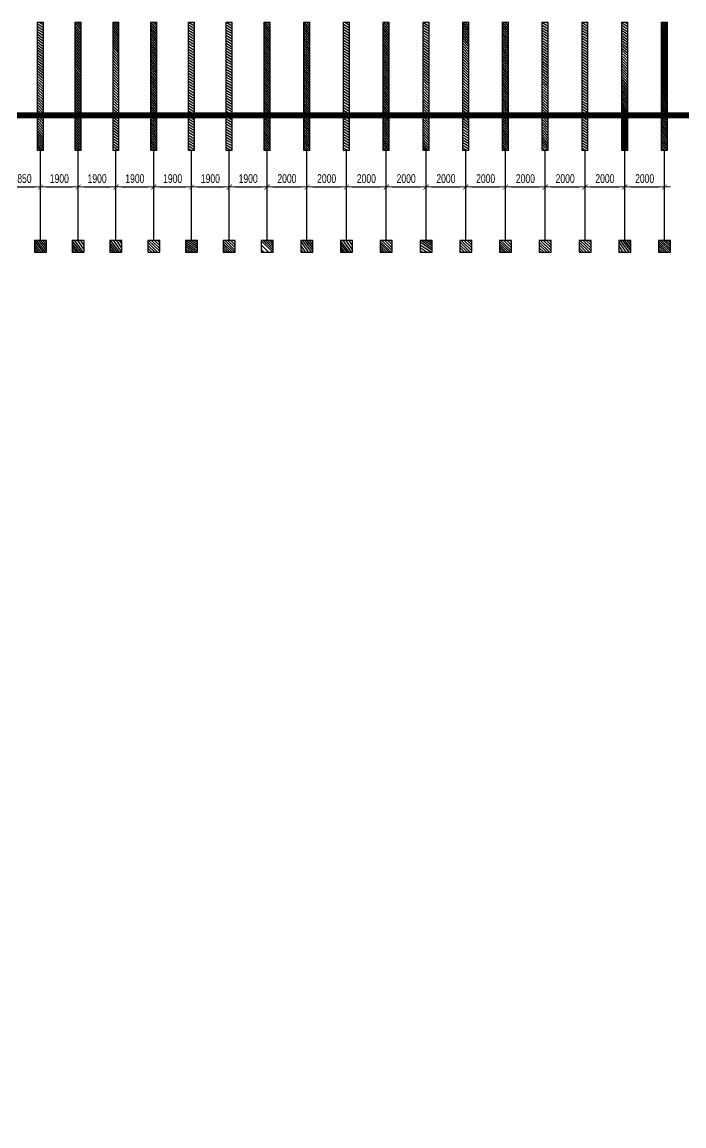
# Model space of a CAD drawing. Header units: millimetres. Extents: x -10588 to 227988, y -10588 to 100488.
# Drawn here: x 143375 to 176677, y 44950 to 100488 of the extents above; entities that cross this region are included whole.
import ezdxf

# ---------------------------------------------------------------- set-up
doc = ezdxf.new("R2010")
doc.units = ezdxf.units.MM
doc.linetypes.add('X-SITE$0$ACAD_ISO05W100', pattern=[33, 24, -3, 0, -3, 0, -3])
doc.layers.get('0').update_dxf_attribs({"lineweight": 20})
doc.layers.get('Defpoints').update_dxf_attribs({"color": 151, "lineweight": 9})
for name, color, linetype, lineweight in [('@@hatch - giaothong', 253, 'Continuous', 9), ('Landscape$0$A-HATCH', 252, 'Continuous', 18), ('NDC_S_DIM', 1, 'Continuous', 15)]:
    doc.layers.add(name, color=color, linetype=linetype, lineweight=lineweight)
doc.layers.add('A-SYM', color=7, linetype='Continuous')
doc.layers.add('X-SITE$0$A-SITE', color=2, linetype='X-SITE$0$ACAD_ISO05W100')
doc.styles.add('NDC_DIM', font='', dxfattribs={"width": 0.75})
doc.styles.get('NDC_DIM').set_extended_font_data('Dotum')
doc.dimstyles.new('NDC_dim_200', dxfattribs={"dimscale": 200, "dimtxt": 2.2, "dimasz": 1.5, "dimexe": 1.5, "dimexo": 2.5, "dimgap": 1, "dimtad": 1, "dimdec": 0, "dimzin": 0, "dimdsep": 46, "dimtxsty": 'NDC_DIM', "dimblk": 'DIMMARK', "dimcen": 0.09, "dimdle": 1.2, "dimclrd": 1, "dimclre": 1, "dimclrt": 3, "dimadec": 0, "dimazin": 0, "dimtfac": 1, "dimtdec": 0, "dimtix": 1, "dimtofl": 0, "dimtmove": 0, "dimatfit": 3, "dimfxl": 6, "dimfxlon": 1, "dimtolj": 1, "dimtzin": 0, "dimarcsym": 0})

# ---------------------------------------------------------------- blocks, each defined once
blk = doc.blocks.new('X-SITE')
at = {"layer": 'X-SITE$0$A-SITE', "const_width": 300}
blk.add_lwpolyline([(263891.6972274575, 94374.2868733796), (233890.9167651925, 124374.1597342881), (41048.81672237301, 124371.2061076554), (41031.4772981205, 26050.13213352286), (263893.9970330987, 26073.53728202902)], close=True, dxfattribs=at)
blk = doc.blocks.new('Neo_Samwoo')
at = {"layer": '@@hatch - giaothong', "lineweight": -3, "transparency": 33554559}
h = blk.add_hatch(dxfattribs=at)
h.set_pattern_fill('ANSI31', color=3, scale=750.0000000000002, angle=90.00000000000001)
h.set_pattern_definition([(135, (1742590341.413357, -434066229.3020579), (-66.29126073623884, -66.29126073623887), [])])
h.paths.add_polyline_path([(-302.44442273397, 0), (-302.44442273397, -584.009388985578), (302.44442273397, -584.009388985578), (302.44442273397, 0)])
h.paths.add_polyline_path([(150.0000001396984, 10987.54396887041), (-150.0000001396984, 10987.54396887041), (-150.0000001396984, 4527.282461116556), (150.0000001396984, 4527.282461116556)])
at = {"layer": 'Landscape$0$A-HATCH', "color": 1, "lineweight": -3}
for p, q in [((-150.0000001396984, 4527.282461116556), (-150.0000001396984, 10987.54396887041)), ((-150.0000001396984, 10987.54396887041), (150.0000001396984, 10987.54396887041)), ((150.0000001396984, 4527.282461116556), (150.0000001396984, 10987.54396887041)), ((150.0000001396984, 4527.282461116556), (-150.0000001396984, 4527.282461116556)), ((0, 0), (3.492459654808044e-07, 4527.282461116556)), ((302.44442273397, 0), (-302.44442273397, 0)), ((-302.44442273397, 0), (-302.44442273397, -584.009388985578)), ((302.44442273397, -584.009388985578), (302.44442273397, 0)), ((-302.44442273397, -584.009388985578), (302.44442273397, -584.009388985578))]:
    blk.add_line(p, q, dxfattribs=at)
blk = doc.blocks.new('DIMMARK')
at = {"layer": 'NDC_S_DIM', "color": 1}
blk.add_line((-1.5, 0), (1, 0), dxfattribs=at)
at = {"layer": 'NDC_S_DIM', "color": 2, "const_width": 0.1}
blk.add_lwpolyline([(-0.4242640687119285, -0.4242640687119285), (0.4242640687119285, 0.4242640687119285)], dxfattribs=at)
blk = doc.blocks.new('*D2675')
at = {"layer": 'Defpoints', "color": 0, "transparency": 16777216}
for p in [(142450.0000008355, 91763.64122208598), (144300.0000008355, 92190.67635541197), (144300.0000008355, 91763.64122194328)]:
    blk.add_point(p, dxfattribs=at)
at = {"layer": 'NDC_S_DIM', "color": 1, "lineweight": -2, "transparency": 16777216}
for p, q in [((142450.0000008355, 92190.67635541197), (142450.0000008355, 92490.67635541197)), ((144300.0000008355, 92190.67635541197), (144300.0000008355, 92490.67635541197)), ((142750.0000008355, 92190.67635541197), (144000.0000008355, 92190.67635541197))]:
    blk.add_line(p, q, dxfattribs=at)
at = {"layer": 'NDC_S_DIM', "color": 1, "lineweight": -2, "transparency": 16777216, "xscale": 300, "yscale": 300, "zscale": 300, "rotation": 180}
blk.add_blockref('DIMMARK', (142450.0000008355, 92190.67635541197), dxfattribs=at)
at = {"layer": 'NDC_S_DIM', "color": 1, "lineweight": -2, "transparency": 16777216, "xscale": 300, "yscale": 300, "zscale": 300}
blk.add_blockref('DIMMARK', (144300.0000008355, 92190.67635541197), dxfattribs=at)
at = {"layer": 'NDC_S_DIM', "color": 3, "transparency": 16777216, "insert": (143375.0000008355, 92610.67635541197), "char_height": 440.0000000000001, "attachment_point": 5, "style": 'NDC_DIM'}
blk.add_mtext('\\A1;1850', dxfattribs=at)
blk = doc.blocks.new('*D2640')
at = {"layer": 'Defpoints', "color": 0, "transparency": 16777216}
for p in [(144300.0000008355, 91763.64122194328), (146200.0000008355, 92190.67635541197), (146200.0000008355, 91763.64122179669)]:
    blk.add_point(p, dxfattribs=at)
at = {"layer": 'NDC_S_DIM', "color": 1, "lineweight": -2, "transparency": 16777216}
for p, q in [((144300.0000008355, 92190.67635541197), (144300.0000008355, 92490.67635541197)), ((146200.0000008355, 92190.67635541197), (146200.0000008355, 92490.67635541197)), ((144600.0000008355, 92190.67635541197), (145900.0000008355, 92190.67635541197))]:
    blk.add_line(p, q, dxfattribs=at)
at = {"layer": 'NDC_S_DIM', "color": 1, "lineweight": -2, "transparency": 16777216, "xscale": 300, "yscale": 300, "zscale": 300, "rotation": 180}
blk.add_blockref('DIMMARK', (144300.0000008355, 92190.67635541197), dxfattribs=at)
at = {"layer": 'NDC_S_DIM', "color": 1, "lineweight": -2, "transparency": 16777216, "xscale": 300, "yscale": 300, "zscale": 300}
blk.add_blockref('DIMMARK', (146200.0000008355, 92190.67635541197), dxfattribs=at)
at = {"layer": 'NDC_S_DIM', "color": 3, "transparency": 16777216, "insert": (145250.0000008355, 92610.67635541197), "char_height": 440.0000000000001, "attachment_point": 5, "style": 'NDC_DIM'}
blk.add_mtext('\\A1;1900', dxfattribs=at)
blk = doc.blocks.new('*D2641')
at = {"layer": 'Defpoints', "color": 0, "transparency": 16777216}
for p in [(146200.0000008355, 91763.64122179669), (148100.0000008355, 92190.67635541197), (148100.0000008355, 91763.64122165015)]:
    blk.add_point(p, dxfattribs=at)
at = {"layer": 'NDC_S_DIM', "color": 1, "lineweight": -2, "transparency": 16777216}
for p, q in [((146200.0000008355, 92190.67635541197), (146200.0000008355, 92490.67635541197)), ((148100.0000008355, 92190.67635541197), (148100.0000008355, 92490.67635541197)), ((146500.0000008355, 92190.67635541197), (147800.0000008355, 92190.67635541197))]:
    blk.add_line(p, q, dxfattribs=at)
at = {"layer": 'NDC_S_DIM', "color": 1, "lineweight": -2, "transparency": 16777216, "xscale": 300, "yscale": 300, "zscale": 300, "rotation": 180}
blk.add_blockref('DIMMARK', (146200.0000008355, 92190.67635541197), dxfattribs=at)
at = {"layer": 'NDC_S_DIM', "color": 1, "lineweight": -2, "transparency": 16777216, "xscale": 300, "yscale": 300, "zscale": 300}
blk.add_blockref('DIMMARK', (148100.0000008355, 92190.67635541197), dxfattribs=at)
at = {"layer": 'NDC_S_DIM', "color": 3, "transparency": 16777216, "insert": (147150.0000008355, 92610.67635541197), "char_height": 440.0000000000001, "attachment_point": 5, "style": 'NDC_DIM'}
blk.add_mtext('\\A1;1900', dxfattribs=at)
blk = doc.blocks.new('*D2642')
at = {"layer": 'Defpoints', "color": 0, "transparency": 16777216}
for p in [(148100.0000008355, 91763.64122165015), (150000.0000008355, 92190.67635541197), (150000.0000008355, 91763.64122222867)]:
    blk.add_point(p, dxfattribs=at)
at = {"layer": 'NDC_S_DIM', "color": 1, "lineweight": -2, "transparency": 16777216}
for p, q in [((148100.0000008355, 92190.67635541197), (148100.0000008355, 92490.67635541197)), ((150000.0000008355, 92190.67635541197), (150000.0000008355, 92490.67635541197)), ((148400.0000008355, 92190.67635541197), (149700.0000008355, 92190.67635541197))]:
    blk.add_line(p, q, dxfattribs=at)
at = {"layer": 'NDC_S_DIM', "color": 1, "lineweight": -2, "transparency": 16777216, "xscale": 300, "yscale": 300, "zscale": 300, "rotation": 180}
blk.add_blockref('DIMMARK', (148100.0000008355, 92190.67635541197), dxfattribs=at)
at = {"layer": 'NDC_S_DIM', "color": 1, "lineweight": -2, "transparency": 16777216, "xscale": 300, "yscale": 300, "zscale": 300}
blk.add_blockref('DIMMARK', (150000.0000008355, 92190.67635541197), dxfattribs=at)
at = {"layer": 'NDC_S_DIM', "color": 3, "transparency": 16777216, "insert": (149050.0000008355, 92610.67635541197), "char_height": 440.0000000000001, "attachment_point": 5, "style": 'NDC_DIM'}
blk.add_mtext('\\A1;1900', dxfattribs=at)
blk = doc.blocks.new('*D2643')
at = {"layer": 'Defpoints', "color": 0, "transparency": 16777216}
for p in [(150000.0000008355, 91763.64122222867), (151900.0000008355, 92190.67635541197), (151900.0000008355, 91763.6412220744)]:
    blk.add_point(p, dxfattribs=at)
at = {"layer": 'NDC_S_DIM', "color": 1, "lineweight": -2, "transparency": 16777216}
for p, q in [((150000.0000008355, 92190.67635541197), (150000.0000008355, 92490.67635541197)), ((151900.0000008355, 92190.67635541197), (151900.0000008355, 92490.67635541197)), ((150300.0000008355, 92190.67635541197), (151600.0000008355, 92190.67635541197))]:
    blk.add_line(p, q, dxfattribs=at)
at = {"layer": 'NDC_S_DIM', "color": 1, "lineweight": -2, "transparency": 16777216, "xscale": 300, "yscale": 300, "zscale": 300, "rotation": 180}
blk.add_blockref('DIMMARK', (150000.0000008355, 92190.67635541197), dxfattribs=at)
at = {"layer": 'NDC_S_DIM', "color": 1, "lineweight": -2, "transparency": 16777216, "xscale": 300, "yscale": 300, "zscale": 300}
blk.add_blockref('DIMMARK', (151900.0000008355, 92190.67635541197), dxfattribs=at)
at = {"layer": 'NDC_S_DIM', "color": 3, "transparency": 16777216, "insert": (150950.0000008355, 92610.67635541197), "char_height": 440.0000000000001, "attachment_point": 5, "style": 'NDC_DIM'}
blk.add_mtext('\\A1;1900', dxfattribs=at)
blk = doc.blocks.new('*D2644')
at = {"layer": 'Defpoints', "color": 0, "transparency": 16777216}
for p in [(151900.0000008355, 91763.6412220744), (153800.0000008355, 92190.67635541197), (153800.0000008355, 91763.64122192012)]:
    blk.add_point(p, dxfattribs=at)
at = {"layer": 'NDC_S_DIM', "color": 1, "lineweight": -2, "transparency": 16777216}
for p, q in [((151900.0000008355, 92190.67635541197), (151900.0000008355, 92490.67635541197)), ((153800.0000008355, 92190.67635541197), (153800.0000008355, 92490.67635541197)), ((152200.0000008355, 92190.67635541197), (153500.0000008355, 92190.67635541197))]:
    blk.add_line(p, q, dxfattribs=at)
at = {"layer": 'NDC_S_DIM', "color": 1, "lineweight": -2, "transparency": 16777216, "xscale": 300, "yscale": 300, "zscale": 300, "rotation": 180}
blk.add_blockref('DIMMARK', (151900.0000008355, 92190.67635541197), dxfattribs=at)
at = {"layer": 'NDC_S_DIM', "color": 1, "lineweight": -2, "transparency": 16777216, "xscale": 300, "yscale": 300, "zscale": 300}
blk.add_blockref('DIMMARK', (153800.0000008355, 92190.67635541197), dxfattribs=at)
at = {"layer": 'NDC_S_DIM', "color": 3, "transparency": 16777216, "insert": (152850.0000008355, 92610.67635541197), "char_height": 440.0000000000001, "attachment_point": 5, "style": 'NDC_DIM'}
blk.add_mtext('\\A1;1900', dxfattribs=at)
blk = doc.blocks.new('*D2645')
at = {"layer": 'Defpoints', "color": 0, "transparency": 16777216}
for p in [(153800.0000008355, 91763.64122192012), (155700.0000008355, 92190.67635541197), (155700.0000008355, 91763.6412217658)]:
    blk.add_point(p, dxfattribs=at)
at = {"layer": 'NDC_S_DIM', "color": 1, "lineweight": -2, "transparency": 16777216}
for p, q in [((153800.0000008355, 92190.67635541197), (153800.0000008355, 92490.67635541197)), ((155700.0000008355, 92190.67635541197), (155700.0000008355, 92490.67635541197)), ((154100.0000008355, 92190.67635541197), (155400.0000008355, 92190.67635541197))]:
    blk.add_line(p, q, dxfattribs=at)
at = {"layer": 'NDC_S_DIM', "color": 1, "lineweight": -2, "transparency": 16777216, "xscale": 300, "yscale": 300, "zscale": 300, "rotation": 180}
blk.add_blockref('DIMMARK', (153800.0000008355, 92190.67635541197), dxfattribs=at)
at = {"layer": 'NDC_S_DIM', "color": 1, "lineweight": -2, "transparency": 16777216, "xscale": 300, "yscale": 300, "zscale": 300}
blk.add_blockref('DIMMARK', (155700.0000008355, 92190.67635541197), dxfattribs=at)
at = {"layer": 'NDC_S_DIM', "color": 3, "transparency": 16777216, "insert": (154750.0000008355, 92610.67635541197), "char_height": 440.0000000000001, "attachment_point": 5, "style": 'NDC_DIM'}
blk.add_mtext('\\A1;1900', dxfattribs=at)
blk = doc.blocks.new('*D2646')
at = {"layer": 'Defpoints', "color": 0, "transparency": 16777216}
for p in [(155700.0000008355, 91763.6412217658), (157700.0000008356, 92190.67635541197), (157700.0000008356, 91763.64122161153)]:
    blk.add_point(p, dxfattribs=at)
at = {"layer": 'NDC_S_DIM', "color": 1, "lineweight": -2, "transparency": 16777216}
for p, q in [((155700.0000008355, 92190.67635541197), (155700.0000008355, 92490.67635541197)), ((157700.0000008356, 92190.67635541197), (157700.0000008356, 92490.67635541197)), ((156000.0000008355, 92190.67635541197), (157400.0000008356, 92190.67635541197))]:
    blk.add_line(p, q, dxfattribs=at)
at = {"layer": 'NDC_S_DIM', "color": 1, "lineweight": -2, "transparency": 16777216, "xscale": 300, "yscale": 300, "zscale": 300, "rotation": 180}
blk.add_blockref('DIMMARK', (155700.0000008355, 92190.67635541197), dxfattribs=at)
at = {"layer": 'NDC_S_DIM', "color": 1, "lineweight": -2, "transparency": 16777216, "xscale": 300, "yscale": 300, "zscale": 300}
blk.add_blockref('DIMMARK', (157700.0000008356, 92190.67635541197), dxfattribs=at)
at = {"layer": 'NDC_S_DIM', "color": 3, "transparency": 16777216, "insert": (156700.0000008356, 92610.67635541197), "char_height": 440.0000000000001, "attachment_point": 5, "style": 'NDC_DIM'}
blk.add_mtext('\\A1;2000', dxfattribs=at)
blk = doc.blocks.new('*D2647')
at = {"layer": 'Defpoints', "color": 0, "transparency": 16777216}
for p in [(157700.0000008356, 91763.64122161153), (159700.0000008355, 92190.67635541197), (159700.0000008355, 91763.64122145725)]:
    blk.add_point(p, dxfattribs=at)
at = {"layer": 'NDC_S_DIM', "color": 1, "lineweight": -2, "transparency": 16777216}
for p, q in [((157700.0000008356, 92190.67635541197), (157700.0000008356, 92490.67635541197)), ((159700.0000008355, 92190.67635541197), (159700.0000008355, 92490.67635541197)), ((158000.0000008356, 92190.67635541197), (159400.0000008355, 92190.67635541197))]:
    blk.add_line(p, q, dxfattribs=at)
at = {"layer": 'NDC_S_DIM', "color": 1, "lineweight": -2, "transparency": 16777216, "xscale": 300, "yscale": 300, "zscale": 300, "rotation": 180}
blk.add_blockref('DIMMARK', (157700.0000008356, 92190.67635541197), dxfattribs=at)
at = {"layer": 'NDC_S_DIM', "color": 1, "lineweight": -2, "transparency": 16777216, "xscale": 300, "yscale": 300, "zscale": 300}
blk.add_blockref('DIMMARK', (159700.0000008355, 92190.67635541197), dxfattribs=at)
at = {"layer": 'NDC_S_DIM', "color": 3, "transparency": 16777216, "insert": (158700.0000008356, 92610.67635541197), "char_height": 440.0000000000001, "attachment_point": 5, "style": 'NDC_DIM'}
blk.add_mtext('\\A1;2000', dxfattribs=at)
blk = doc.blocks.new('*D2648')
at = {"layer": 'Defpoints', "color": 0, "transparency": 16777216}
for p in [(159700.0000008355, 91763.64122145725), (161700.0000008355, 92190.67635541197), (161700.0000008355, 91763.64122130297)]:
    blk.add_point(p, dxfattribs=at)
at = {"layer": 'NDC_S_DIM', "color": 1, "lineweight": -2, "transparency": 16777216}
for p, q in [((159700.0000008355, 92190.67635541197), (159700.0000008355, 92490.67635541197)), ((161700.0000008355, 92190.67635541197), (161700.0000008355, 92490.67635541197)), ((160000.0000008355, 92190.67635541197), (161400.0000008355, 92190.67635541197))]:
    blk.add_line(p, q, dxfattribs=at)
at = {"layer": 'NDC_S_DIM', "color": 1, "lineweight": -2, "transparency": 16777216, "xscale": 300, "yscale": 300, "zscale": 300, "rotation": 180}
blk.add_blockref('DIMMARK', (159700.0000008355, 92190.67635541197), dxfattribs=at)
at = {"layer": 'NDC_S_DIM', "color": 1, "lineweight": -2, "transparency": 16777216, "xscale": 300, "yscale": 300, "zscale": 300}
blk.add_blockref('DIMMARK', (161700.0000008355, 92190.67635541197), dxfattribs=at)
at = {"layer": 'NDC_S_DIM', "color": 3, "transparency": 16777216, "insert": (160700.0000008355, 92610.67635541197), "char_height": 440.0000000000001, "attachment_point": 5, "style": 'NDC_DIM'}
blk.add_mtext('\\A1;2000', dxfattribs=at)
blk = doc.blocks.new('*D2631')
at = {"layer": 'Defpoints', "color": 0, "transparency": 16777216}
for p in [(161700.0000008355, 91763.64122130297), (163700.000000836, 92190.67635541197), (163700.000000836, 91763.64122114869)]:
    blk.add_point(p, dxfattribs=at)
at = {"layer": 'NDC_S_DIM', "color": 1, "lineweight": -2, "transparency": 16777216}
for p, q in [((161700.0000008355, 92190.67635541197), (161700.0000008355, 92490.67635541197)), ((163700.000000836, 92190.67635541197), (163700.000000836, 92490.67635541197)), ((162000.0000008355, 92190.67635541197), (163400.000000836, 92190.67635541197))]:
    blk.add_line(p, q, dxfattribs=at)
at = {"layer": 'NDC_S_DIM', "color": 1, "lineweight": -2, "transparency": 16777216, "xscale": 300, "yscale": 300, "zscale": 300, "rotation": 180}
blk.add_blockref('DIMMARK', (161700.0000008355, 92190.67635541197), dxfattribs=at)
at = {"layer": 'NDC_S_DIM', "color": 1, "lineweight": -2, "transparency": 16777216, "xscale": 300, "yscale": 300, "zscale": 300}
blk.add_blockref('DIMMARK', (163700.000000836, 92190.67635541197), dxfattribs=at)
at = {"layer": 'NDC_S_DIM', "color": 3, "transparency": 16777216, "insert": (162700.0000008357, 92610.67635541197), "char_height": 440.0000000000001, "attachment_point": 5, "style": 'NDC_DIM'}
blk.add_mtext('\\A1;2000', dxfattribs=at)
blk = doc.blocks.new('*D2632')
at = {"layer": 'Defpoints', "color": 0, "transparency": 16777216}
for p in [(163700.000000836, 91763.64122114869), (165700.000000836, 92190.67635541197), (165700.000000836, 91763.64122099438)]:
    blk.add_point(p, dxfattribs=at)
at = {"layer": 'NDC_S_DIM', "color": 1, "lineweight": -2, "transparency": 16777216}
for p, q in [((163700.000000836, 92190.67635541197), (163700.000000836, 92490.67635541197)), ((165700.000000836, 92190.67635541197), (165700.000000836, 92490.67635541197)), ((164000.000000836, 92190.67635541197), (165400.000000836, 92190.67635541197))]:
    blk.add_line(p, q, dxfattribs=at)
at = {"layer": 'NDC_S_DIM', "color": 1, "lineweight": -2, "transparency": 16777216, "xscale": 300, "yscale": 300, "zscale": 300, "rotation": 180}
blk.add_blockref('DIMMARK', (163700.000000836, 92190.67635541197), dxfattribs=at)
at = {"layer": 'NDC_S_DIM', "color": 1, "lineweight": -2, "transparency": 16777216, "xscale": 300, "yscale": 300, "zscale": 300}
blk.add_blockref('DIMMARK', (165700.000000836, 92190.67635541197), dxfattribs=at)
at = {"layer": 'NDC_S_DIM', "color": 3, "transparency": 16777216, "insert": (164700.000000836, 92610.67635541197), "char_height": 440.0000000000001, "attachment_point": 5, "style": 'NDC_DIM'}
blk.add_mtext('\\A1;2000', dxfattribs=at)
blk = doc.blocks.new('*D2633')
at = {"layer": 'Defpoints', "color": 0, "transparency": 16777216}
for p in [(165700.000000836, 91763.64122099438), (167700.000000836, 92190.67635541197), (167700.000000836, 91763.6412208401)]:
    blk.add_point(p, dxfattribs=at)
at = {"layer": 'NDC_S_DIM', "color": 1, "lineweight": -2, "transparency": 16777216}
for p, q in [((165700.000000836, 92190.67635541197), (165700.000000836, 92490.67635541197)), ((167700.000000836, 92190.67635541197), (167700.000000836, 92490.67635541197)), ((166000.000000836, 92190.67635541197), (167400.000000836, 92190.67635541197))]:
    blk.add_line(p, q, dxfattribs=at)
at = {"layer": 'NDC_S_DIM', "color": 1, "lineweight": -2, "transparency": 16777216, "xscale": 300, "yscale": 300, "zscale": 300, "rotation": 180}
blk.add_blockref('DIMMARK', (165700.000000836, 92190.67635541197), dxfattribs=at)
at = {"layer": 'NDC_S_DIM', "color": 1, "lineweight": -2, "transparency": 16777216, "xscale": 300, "yscale": 300, "zscale": 300}
blk.add_blockref('DIMMARK', (167700.000000836, 92190.67635541197), dxfattribs=at)
at = {"layer": 'NDC_S_DIM', "color": 3, "transparency": 16777216, "insert": (166700.000000836, 92610.67635541197), "char_height": 440.0000000000001, "attachment_point": 5, "style": 'NDC_DIM'}
blk.add_mtext('\\A1;2000', dxfattribs=at)
blk = doc.blocks.new('*D2634')
at = {"layer": 'Defpoints', "color": 0, "transparency": 16777216}
for p in [(167700.000000836, 91763.6412208401), (169700.000000836, 92190.67635541197), (169700.000000836, 91763.64122068582)]:
    blk.add_point(p, dxfattribs=at)
at = {"layer": 'NDC_S_DIM', "color": 1, "lineweight": -2, "transparency": 16777216}
for p, q in [((167700.000000836, 92190.67635541197), (167700.000000836, 92490.67635541197)), ((169700.000000836, 92190.67635541197), (169700.000000836, 92490.67635541197)), ((168000.000000836, 92190.67635541197), (169400.000000836, 92190.67635541197))]:
    blk.add_line(p, q, dxfattribs=at)
at = {"layer": 'NDC_S_DIM', "color": 1, "lineweight": -2, "transparency": 16777216, "xscale": 300, "yscale": 300, "zscale": 300, "rotation": 180}
blk.add_blockref('DIMMARK', (167700.000000836, 92190.67635541197), dxfattribs=at)
at = {"layer": 'NDC_S_DIM', "color": 1, "lineweight": -2, "transparency": 16777216, "xscale": 300, "yscale": 300, "zscale": 300}
blk.add_blockref('DIMMARK', (169700.000000836, 92190.67635541197), dxfattribs=at)
at = {"layer": 'NDC_S_DIM', "color": 3, "transparency": 16777216, "insert": (168700.000000836, 92610.67635541197), "char_height": 440.0000000000001, "attachment_point": 5, "style": 'NDC_DIM'}
blk.add_mtext('\\A1;2000', dxfattribs=at)
blk = doc.blocks.new('*D2635')
at = {"layer": 'Defpoints', "color": 0, "transparency": 16777216}
for p in [(169700.000000836, 91763.64122068582), (171700.000000836, 92190.67635541197), (171700.000000836, 91763.64122053154)]:
    blk.add_point(p, dxfattribs=at)
at = {"layer": 'NDC_S_DIM', "color": 1, "lineweight": -2, "transparency": 16777216}
for p, q in [((169700.000000836, 92190.67635541197), (169700.000000836, 92490.67635541197)), ((171700.000000836, 92190.67635541197), (171700.000000836, 92490.67635541197)), ((170000.000000836, 92190.67635541197), (171400.000000836, 92190.67635541197))]:
    blk.add_line(p, q, dxfattribs=at)
at = {"layer": 'NDC_S_DIM', "color": 1, "lineweight": -2, "transparency": 16777216, "xscale": 300, "yscale": 300, "zscale": 300, "rotation": 180}
blk.add_blockref('DIMMARK', (169700.000000836, 92190.67635541197), dxfattribs=at)
at = {"layer": 'NDC_S_DIM', "color": 1, "lineweight": -2, "transparency": 16777216, "xscale": 300, "yscale": 300, "zscale": 300}
blk.add_blockref('DIMMARK', (171700.000000836, 92190.67635541197), dxfattribs=at)
at = {"layer": 'NDC_S_DIM', "color": 3, "transparency": 16777216, "insert": (170700.000000836, 92610.67635541197), "char_height": 440.0000000000001, "attachment_point": 5, "style": 'NDC_DIM'}
blk.add_mtext('\\A1;2000', dxfattribs=at)
blk = doc.blocks.new('*D2636')
at = {"layer": 'Defpoints', "color": 0, "transparency": 16777216}
for p in [(171700.000000836, 91763.64122053154), (173700.0000008362, 92190.67635541197), (173700.0000008362, 91763.64122037723)]:
    blk.add_point(p, dxfattribs=at)
at = {"layer": 'NDC_S_DIM', "color": 1, "lineweight": -2, "transparency": 16777216}
for p, q in [((171700.000000836, 92190.67635541197), (171700.000000836, 92490.67635541197)), ((173700.0000008362, 92190.67635541197), (173700.0000008362, 92490.67635541197)), ((172000.000000836, 92190.67635541197), (173400.0000008362, 92190.67635541197))]:
    blk.add_line(p, q, dxfattribs=at)
at = {"layer": 'NDC_S_DIM', "color": 1, "lineweight": -2, "transparency": 16777216, "xscale": 300, "yscale": 300, "zscale": 300, "rotation": 180}
blk.add_blockref('DIMMARK', (171700.000000836, 92190.67635541197), dxfattribs=at)
at = {"layer": 'NDC_S_DIM', "color": 1, "lineweight": -2, "transparency": 16777216, "xscale": 300, "yscale": 300, "zscale": 300}
blk.add_blockref('DIMMARK', (173700.0000008362, 92190.67635541197), dxfattribs=at)
at = {"layer": 'NDC_S_DIM', "color": 3, "transparency": 16777216, "insert": (172700.0000008361, 92610.67635541197), "char_height": 440.0000000000001, "attachment_point": 5, "style": 'NDC_DIM'}
blk.add_mtext('\\A1;2000', dxfattribs=at)
blk = doc.blocks.new('*D2637')
at = {"layer": 'Defpoints', "color": 0, "transparency": 16777216}
for p in [(173700.0000008362, 91763.64122037723), (175700.000000836, 92190.67635541197), (175700.000000836, 91763.64122022295)]:
    blk.add_point(p, dxfattribs=at)
at = {"layer": 'NDC_S_DIM', "color": 1, "lineweight": -2, "transparency": 16777216}
for p, q in [((173700.0000008362, 92190.67635541197), (173700.0000008362, 92490.67635541197)), ((175700.000000836, 92190.67635541197), (175700.000000836, 92490.67635541197)), ((174000.0000008362, 92190.67635541197), (175400.000000836, 92190.67635541197))]:
    blk.add_line(p, q, dxfattribs=at)
at = {"layer": 'NDC_S_DIM', "color": 1, "lineweight": -2, "transparency": 16777216, "xscale": 300, "yscale": 300, "zscale": 300, "rotation": 180}
blk.add_blockref('DIMMARK', (173700.0000008362, 92190.67635541197), dxfattribs=at)
at = {"layer": 'NDC_S_DIM', "color": 1, "lineweight": -2, "transparency": 16777216, "xscale": 300, "yscale": 300, "zscale": 300}
blk.add_blockref('DIMMARK', (175700.000000836, 92190.67635541197), dxfattribs=at)
at = {"layer": 'NDC_S_DIM', "color": 3, "transparency": 16777216, "insert": (174700.0000008361, 92610.67635541197), "char_height": 440.0000000000001, "attachment_point": 5, "style": 'NDC_DIM'}
blk.add_mtext('\\A1;2000', dxfattribs=at)

msp = doc.modelspace()

# ---------------------------------------------------------------- block references
msp.add_blockref('X-SITE', (-43848.81672237068, -28571.20610765414))
at = {"layer": 'A-SYM'}
for p in [(144300.0000006608, 89499.99999167043), (146200.0000006608, 89499.99999167043), (148100.0000006608, 89499.99999167043), (150000.0000006608, 89499.99999167043), (151900.0000006608, 89499.99999151612), (153800.0000006609, 89499.99999136184), (155700.0000006609, 89499.99999120756), (157700.000000661, 89499.99999105325), (159700.000000661, 89499.999990899), (161700.000000661, 89499.99999074469), (163700.0000006611, 89499.99999059038), (165700.0000006611, 89499.99999043613), (167700.0000006612, 89499.99999028182), (169700.0000006613, 89499.99999012754), (171700.0000006614, 89499.99998997326), (173700.0000006615, 89499.99998981896), (175700.0000006616, 89499.9999896647)]:
    msp.add_blockref('Neo_Samwoo', p, dxfattribs=at)

# ---------------------------------------------------------------- dimensions: what is measured, and where the dimension line sits
at = {"layer": 'NDC_S_DIM'}
for base, p1, p2, picture, middle in [((144300.0000008355, 92190.67635541197), (142450.0000008355, 91763.64122208598), (144300.0000008355, 91763.64122194328), '*D2675', (143375.0000008355, 92610.67635541197)), ((146200.0000008355, 92190.67635541197), (144300.0000008355, 91763.64122194328), (146200.0000008355, 91763.64122179669), '*D2640', (145250.0000008355, 92610.67635541197)), ((148100.0000008355, 92190.67635541197), (146200.0000008355, 91763.64122179669), (148100.0000008355, 91763.64122165015), '*D2641', (147150.0000008355, 92610.67635541197)), ((150000.0000008355, 92190.67635541197), (148100.0000008355, 91763.64122165015), (150000.0000008355, 91763.64122222867), '*D2642', (149050.0000008355, 92610.67635541197)), ((151900.0000008355, 92190.67635541197), (150000.0000008355, 91763.64122222867), (151900.0000008355, 91763.6412220744), '*D2643', (150950.0000008355, 92610.67635541197)), ((153800.0000008355, 92190.67635541197), (151900.0000008355, 91763.6412220744), (153800.0000008355, 91763.64122192012), '*D2644', (152850.0000008355, 92610.67635541197)), ((155700.0000008355, 92190.67635541197), (153800.0000008355, 91763.64122192012), (155700.0000008355, 91763.6412217658), '*D2645', (154750.0000008355, 92610.67635541197)), ((157700.0000008356, 92190.67635541197), (155700.0000008355, 91763.6412217658), (157700.0000008356, 91763.64122161153), '*D2646', (156700.0000008356, 92610.67635541197)), ((159700.0000008355, 92190.67635541197), (157700.0000008356, 91763.64122161153), (159700.0000008355, 91763.64122145725), '*D2647', (158700.0000008356, 92610.67635541197)), ((161700.0000008355, 92190.67635541197), (159700.0000008355, 91763.64122145725), (161700.0000008355, 91763.64122130297), '*D2648', (160700.0000008355, 92610.67635541197)), ((163700.000000836, 92190.67635541197), (161700.0000008355, 91763.64122130297), (163700.000000836, 91763.64122114869), '*D2631', (162700.0000008357, 92610.67635541197)), ((165700.000000836, 92190.67635541197), (163700.000000836, 91763.64122114869), (165700.000000836, 91763.64122099438), '*D2632', (164700.000000836, 92610.67635541197)), ((167700.000000836, 92190.67635541197), (165700.000000836, 91763.64122099438), (167700.000000836, 91763.6412208401), '*D2633', (166700.000000836, 92610.67635541197)), ((169700.000000836, 92190.67635541197), (167700.000000836, 91763.6412208401), (169700.000000836, 91763.64122068582), '*D2634', (168700.000000836, 92610.67635541197)), ((171700.000000836, 92190.67635541197), (169700.000000836, 91763.64122068582), (171700.000000836, 91763.64122053154), '*D2635', (170700.000000836, 92610.67635541197)), ((173700.0000008362, 92190.67635541197), (171700.000000836, 91763.64122053154), (173700.0000008362, 91763.64122037723), '*D2636', (172700.0000008361, 92610.67635541197)), ((175700.000000836, 92190.67635541197), (173700.0000008362, 91763.64122037723), (175700.000000836, 91763.64122022295), '*D2637', (174700.0000008361, 92610.67635541197))]:
    dim = msp.add_linear_dim(base=base, p1=p1, p2=p2, dimstyle='NDC_dim_200', override={"dimtmove": 1}, dxfattribs=at)
    dim.commit()
    dim.dimension.update_dxf_attribs({"geometry": picture, "text_midpoint": middle})

doc.saveas('drawing.dxf')
